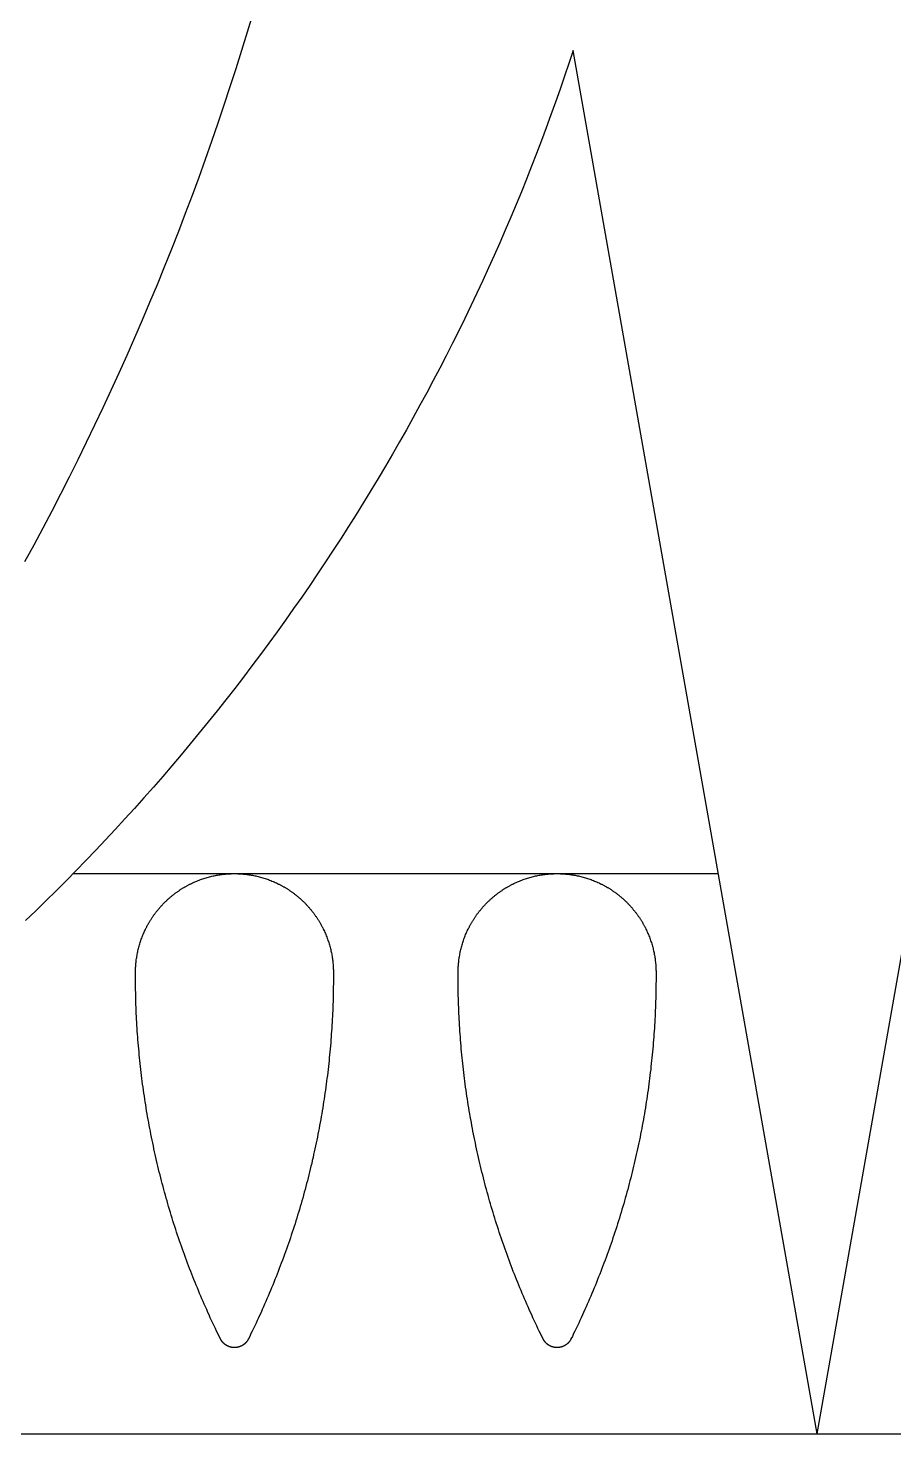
# Model space of a CAD drawing. Extents: x -111 to 2985, y -118 to 122.
# Drawn here: x -62.23 to -50.07, y -73.7 to -53.96 of the extents above; entities that cross this region are included whole.
import ezdxf

# ---------------------------------------------------------------- set-up
doc = ezdxf.new("R2010")
doc.units = 0
doc.layers.add('LAYER_03', color=5, linetype='CONTINUOUS')

msp = doc.modelspace()

# ---------------------------------------------------------------- linework, layer by layer
at = {"layer": 'LAYER_03'}
for points in [[(-110.839, -73.699), (-31.256, -73.699), (-31.256, -42.31)], [(-59.077, -53.761), (-59.154, -54.018), (-59.233, -54.275), (-59.313, -54.532), (-59.396, -54.788), (-59.48, -55.043), (-59.566, -55.298), (-59.654, -55.552), (-59.744, -55.806), (-59.835, -56.06), (-59.928, -56.312), (-60.023, -56.565), (-60.12, -56.816), (-60.218, -57.067), (-60.318, -57.318), (-60.42, -57.567), (-60.524, -57.816), (-60.629, -58.065), (-60.736, -58.312), (-60.845, -58.559), (-60.955, -58.805), (-61.067, -59.05), (-61.181, -59.295), (-61.296, -59.539), (-61.414, -59.782), (-61.532, -60.024), (-61.653, -60.265), (-61.775, -60.506), (-61.899, -60.745), (-62.024, -60.984), (-62.151, -61.221), (-62.279, -61.458)], [(-51.152, -73.699), (-54.577, -54.276), (-54.636, -54.457), (-54.698, -54.639), (-54.76, -54.82), (-54.824, -55), (-54.889, -55.181), (-54.955, -55.361), (-55.023, -55.542), (-55.091, -55.722), (-55.161, -55.902), (-55.232, -56.081), (-55.305, -56.26), (-55.379, -56.439), (-55.454, -56.618), (-55.53, -56.797), (-55.607, -56.975), (-55.686, -57.153), (-55.766, -57.33), (-55.847, -57.507), (-55.93, -57.684), (-56.014, -57.86), (-56.099, -58.037), (-56.185, -58.212), (-56.272, -58.387), (-56.361, -58.562), (-56.451, -58.737), (-56.542, -58.911), (-56.634, -59.084), (-56.728, -59.257), (-56.823, -59.43), (-56.919, -59.602), (-57.016, -59.773), (-57.114, -59.944), (-57.214, -60.114), (-57.315, -60.284), (-57.417, -60.454), (-57.52, -60.622), (-57.625, -60.791), (-57.73, -60.958), (-57.837, -61.125), (-57.945, -61.291), (-58.054, -61.457), (-58.165, -61.622), (-58.276, -61.787), (-58.389, -61.95), (-58.502, -62.113), (-58.617, -62.276), (-58.733, -62.437), (-58.85, -62.598), (-58.969, -62.758), (-59.088, -62.918), (-59.208, -63.077), (-59.33, -63.235), (-59.453, -63.392), (-59.576, -63.548), (-59.701, -63.704), (-59.827, -63.858), (-59.954, -64.012), (-60.082, -64.165), (-60.211, -64.318), (-60.341, -64.469), (-60.472, -64.62), (-60.605, -64.769), (-60.738, -64.918), (-60.872, -65.066), (-61.007, -65.213), (-61.143, -65.359), (-61.28, -65.504), (-61.418, -65.648), (-61.557, -65.791), (-61.697, -65.934), (-61.838, -66.075), (-61.98, -66.215), (-62.123, -66.355), (-62.266, -66.493)], [(-51.152, -73.699), (-47.727, -54.276)], [(-61.598, -65.833), (-52.539, -65.833)]]:
    msp.add_lwpolyline(points, dxfattribs=at)
for points in [[(-60.722, -67.215), (-60.722, -67.2), (-60.722, -67.185), (-60.721, -67.169), (-60.721, -67.153), (-60.72, -67.138), (-60.719, -67.122), (-60.718, -67.107), (-60.716, -67.091), (-60.715, -67.075), (-60.713, -67.059), (-60.711, -67.043), (-60.709, -67.027), (-60.706, -67.011), (-60.704, -66.995), (-60.701, -66.979), (-60.698, -66.963), (-60.695, -66.947), (-60.692, -66.931), (-60.688, -66.915), (-60.684, -66.899), (-60.68, -66.883), (-60.676, -66.867), (-60.672, -66.85), (-60.667, -66.834), (-60.662, -66.818), (-60.657, -66.802), (-60.652, -66.786), (-60.647, -66.77), (-60.641, -66.754), (-60.635, -66.738), (-60.629, -66.722), (-60.623, -66.706), (-60.616, -66.69), (-60.61, -66.674), (-60.603, -66.658), (-60.596, -66.642), (-60.588, -66.627), (-60.581, -66.611), (-60.573, -66.595), (-60.569, -66.588), (-60.565, -66.58), (-60.561, -66.572), (-60.557, -66.564), (-60.553, -66.557), (-60.548, -66.549), (-60.544, -66.541), (-60.54, -66.534), (-60.535, -66.526), (-60.531, -66.518), (-60.526, -66.511), (-60.522, -66.503), (-60.517, -66.496), (-60.513, -66.488), (-60.508, -66.481), (-60.503, -66.473), (-60.498, -66.466), (-60.493, -66.458), (-60.489, -66.451), (-60.484, -66.444), (-60.479, -66.436), (-60.474, -66.429), (-60.468, -66.422), (-60.463, -66.414), (-60.458, -66.407), (-60.453, -66.4), (-60.448, -66.393), (-60.442, -66.386), (-60.437, -66.379), (-60.431, -66.372), (-60.426, -66.364), (-60.42, -66.357), (-60.415, -66.351), (-60.409, -66.344), (-60.404, -66.337), (-60.398, -66.33), (-60.392, -66.323), (-60.386, -66.316), (-60.38, -66.309), (-60.374, -66.303), (-60.369, -66.296), (-60.363, -66.289), (-60.356, -66.283), (-60.35, -66.276), (-60.344, -66.27), (-60.338, -66.263), (-60.332, -66.257), (-60.326, -66.25), (-60.319, -66.244), (-60.313, -66.238), (-60.307, -66.231), (-60.3, -66.225), (-60.294, -66.219), (-60.287, -66.213), (-60.281, -66.206), (-60.274, -66.2), (-60.268, -66.194), (-60.261, -66.188), (-60.254, -66.182), (-60.248, -66.176), (-60.241, -66.171), (-60.234, -66.165), (-60.227, -66.159), (-60.22, -66.153), (-60.213, -66.148), (-60.206, -66.142), (-60.2, -66.136), (-60.193, -66.131), (-60.186, -66.125), (-60.178, -66.12), (-60.171, -66.114), (-60.164, -66.109), (-60.157, -66.104), (-60.15, -66.098), (-60.143, -66.093), (-60.135, -66.088), (-60.128, -66.083), (-60.121, -66.078), (-60.113, -66.073), (-60.106, -66.068), (-60.099, -66.063), (-60.091, -66.058), (-60.084, -66.053), (-60.076, -66.049), (-60.069, -66.044), (-60.061, -66.039), (-60.054, -66.035), (-60.046, -66.03), (-60.039, -66.026), (-60.031, -66.021), (-60.023, -66.017), (-60.016, -66.012), (-60.008, -66.008), (-60, -66.004), (-59.993, -66), (-59.985, -65.996), (-59.977, -65.991), (-59.969, -65.987), (-59.962, -65.983), (-59.954, -65.979), (-59.938, -65.972), (-59.923, -65.964), (-59.907, -65.957), (-59.891, -65.95), (-59.875, -65.943), (-59.859, -65.937), (-59.843, -65.93), (-59.827, -65.924), (-59.811, -65.918), (-59.795, -65.912), (-59.779, -65.907), (-59.763, -65.901), (-59.747, -65.896), (-59.731, -65.891), (-59.714, -65.886), (-59.698, -65.882), (-59.682, -65.878), (-59.666, -65.874), (-59.65, -65.87), (-59.634, -65.866), (-59.618, -65.863), (-59.601, -65.859), (-59.585, -65.856), (-59.569, -65.853), (-59.553, -65.851), (-59.537, -65.848), (-59.521, -65.846), (-59.505, -65.844), (-59.489, -65.842), (-59.474, -65.84), (-59.458, -65.839), (-59.442, -65.837), (-59.426, -65.836), (-59.411, -65.835), (-59.395, -65.834), (-59.379, -65.834), (-59.364, -65.833), (-59.349, -65.833), (-59.333, -65.833), (-59.318, -65.833), (-59.302, -65.833), (-59.287, -65.834), (-59.271, -65.834), (-59.256, -65.835), (-59.24, -65.836), (-59.224, -65.837), (-59.209, -65.839), (-59.193, -65.84), (-59.177, -65.842), (-59.161, -65.844), (-59.145, -65.846), (-59.129, -65.848), (-59.113, -65.851), (-59.097, -65.853), (-59.081, -65.856), (-59.065, -65.859), (-59.049, -65.863), (-59.033, -65.866), (-59.017, -65.87), (-59, -65.874), (-58.984, -65.878), (-58.968, -65.882), (-58.952, -65.886), (-58.936, -65.891), (-58.92, -65.896), (-58.904, -65.901), (-58.887, -65.907), (-58.871, -65.912), (-58.855, -65.918), (-58.839, -65.924), (-58.823, -65.93), (-58.807, -65.937), (-58.791, -65.943), (-58.776, -65.95), (-58.76, -65.957), (-58.744, -65.964), (-58.728, -65.972), (-58.713, -65.979), (-58.705, -65.983), (-58.697, -65.987), (-58.689, -65.991), (-58.681, -65.996), (-58.674, -66), (-58.666, -66.004), (-58.658, -66.008), (-58.651, -66.012), (-58.643, -66.017), (-58.635, -66.021), (-58.628, -66.026), (-58.62, -66.03), (-58.613, -66.035), (-58.605, -66.039), (-58.598, -66.044), (-58.59, -66.049), (-58.583, -66.053), (-58.575, -66.058), (-58.568, -66.063), (-58.56, -66.068), (-58.553, -66.073), (-58.546, -66.078), (-58.538, -66.083), (-58.531, -66.088), (-58.524, -66.093), (-58.517, -66.098), (-58.509, -66.104), (-58.502, -66.109), (-58.495, -66.114), (-58.488, -66.12), (-58.481, -66.125), (-58.474, -66.131), (-58.467, -66.136), (-58.46, -66.142), (-58.453, -66.148), (-58.446, -66.153), (-58.439, -66.159), (-58.432, -66.165), (-58.426, -66.171), (-58.419, -66.176), (-58.412, -66.182), (-58.405, -66.188), (-58.399, -66.194), (-58.392, -66.2), (-58.386, -66.206), (-58.379, -66.213), (-58.373, -66.219), (-58.366, -66.225), (-58.36, -66.231), (-58.353, -66.238), (-58.347, -66.244), (-58.341, -66.25), (-58.334, -66.257), (-58.328, -66.263), (-58.322, -66.27), (-58.316, -66.276), (-58.31, -66.283), (-58.304, -66.289), (-58.298, -66.296), (-58.292, -66.303), (-58.286, -66.309), (-58.28, -66.316), (-58.274, -66.323), (-58.269, -66.33), (-58.263, -66.337), (-58.257, -66.344), (-58.252, -66.351), (-58.246, -66.357), (-58.24, -66.364), (-58.235, -66.372), (-58.23, -66.379), (-58.224, -66.386), (-58.219, -66.393), (-58.214, -66.4), (-58.208, -66.407), (-58.203, -66.414), (-58.198, -66.422), (-58.193, -66.429), (-58.188, -66.436), (-58.183, -66.444), (-58.178, -66.451), (-58.173, -66.458), (-58.168, -66.466), (-58.163, -66.473), (-58.159, -66.481), (-58.154, -66.488), (-58.149, -66.496), (-58.145, -66.503), (-58.14, -66.511), (-58.136, -66.518), (-58.131, -66.526), (-58.127, -66.534), (-58.122, -66.541), (-58.118, -66.549), (-58.114, -66.557), (-58.11, -66.564), (-58.106, -66.572), (-58.101, -66.58), (-58.097, -66.588), (-58.093, -66.595), (-58.086, -66.611), (-58.078, -66.627), (-58.071, -66.642), (-58.064, -66.658), (-58.057, -66.674), (-58.05, -66.69), (-58.044, -66.706), (-58.037, -66.722), (-58.031, -66.738), (-58.025, -66.754), (-58.02, -66.77), (-58.014, -66.786), (-58.009, -66.802), (-58.004, -66.818), (-57.999, -66.834), (-57.995, -66.85), (-57.99, -66.867), (-57.986, -66.883), (-57.982, -66.899), (-57.978, -66.915), (-57.975, -66.931), (-57.971, -66.947), (-57.968, -66.963), (-57.965, -66.979), (-57.963, -66.995), (-57.96, -67.011), (-57.958, -67.027), (-57.956, -67.043), (-57.954, -67.059), (-57.952, -67.075), (-57.95, -67.091), (-57.949, -67.107), (-57.948, -67.122), (-57.947, -67.138), (-57.946, -67.153), (-57.945, -67.169), (-57.944, -67.185), (-57.944, -67.2), (-57.944, -67.215), (-57.944, -67.257), (-57.944, -67.298), (-57.944, -67.339), (-57.944, -67.381), (-57.945, -67.422), (-57.945, -67.463), (-57.946, -67.505), (-57.947, -67.546), (-57.948, -67.588), (-57.949, -67.629), (-57.951, -67.671), (-57.952, -67.712), (-57.954, -67.754), (-57.956, -67.795), (-57.958, -67.837), (-57.96, -67.878), (-57.962, -67.92), (-57.964, -67.961), (-57.967, -68.003), (-57.97, -68.044), (-57.973, -68.086), (-57.976, -68.127), (-57.979, -68.169), (-57.982, -68.21), (-57.986, -68.252), (-57.989, -68.293), (-57.993, -68.335), (-57.997, -68.376), (-58.001, -68.418), (-58.005, -68.459), (-58.01, -68.501), (-58.014, -68.542), (-58.019, -68.584), (-58.024, -68.625), (-58.029, -68.666), (-58.034, -68.708), (-58.039, -68.749), (-58.045, -68.791), (-58.05, -68.832), (-58.056, -68.874), (-58.062, -68.915), (-58.068, -68.956), (-58.074, -68.998), (-58.081, -69.039), (-58.087, -69.08), (-58.094, -69.122), (-58.101, -69.163), (-58.108, -69.204), (-58.115, -69.245), (-58.122, -69.287), (-58.129, -69.328), (-58.137, -69.369), (-58.145, -69.41), (-58.153, -69.451), (-58.161, -69.492), (-58.169, -69.533), (-58.177, -69.574), (-58.186, -69.615), (-58.194, -69.656), (-58.203, -69.697), (-58.212, -69.738), (-58.221, -69.779), (-58.23, -69.82), (-58.24, -69.861), (-58.249, -69.901), (-58.259, -69.942), (-58.269, -69.983), (-58.279, -70.024), (-58.289, -70.064), (-58.299, -70.105), (-58.309, -70.145), (-58.32, -70.186), (-58.331, -70.226), (-58.341, -70.267), (-58.352, -70.307), (-58.364, -70.348), (-58.375, -70.388), (-58.386, -70.428), (-58.398, -70.468), (-58.41, -70.508), (-58.422, -70.549), (-58.434, -70.589), (-58.446, -70.629), (-58.458, -70.669), (-58.471, -70.709), (-58.483, -70.748), (-58.496, -70.788), (-58.509, -70.828), (-58.522, -70.868), (-58.535, -70.907), (-58.548, -70.947), (-58.562, -70.987), (-58.575, -71.026), (-58.589, -71.065), (-58.603, -71.105), (-58.617, -71.144), (-58.631, -71.183), (-58.645, -71.223), (-58.66, -71.262), (-58.675, -71.301), (-58.689, -71.34), (-58.704, -71.379), (-58.719, -71.418), (-58.734, -71.456), (-58.749, -71.495), (-58.765, -71.534), (-58.78, -71.572), (-58.796, -71.611), (-58.812, -71.649), (-58.828, -71.688), (-58.844, -71.726), (-58.86, -71.764), (-58.877, -71.803), (-58.893, -71.841), (-58.91, -71.879), (-58.926, -71.917), (-58.943, -71.955), (-58.96, -71.993), (-58.977, -72.03), (-58.995, -72.068), (-59.012, -72.106), (-59.03, -72.143), (-59.047, -72.181), (-59.065, -72.218), (-59.083, -72.255), (-59.101, -72.292), (-59.119, -72.33), (-59.137, -72.367), (-59.138, -72.368), (-59.139, -72.37), (-59.14, -72.371), (-59.141, -72.373), (-59.142, -72.375), (-59.143, -72.376), (-59.143, -72.378), (-59.144, -72.379), (-59.145, -72.381), (-59.146, -72.383), (-59.147, -72.384), (-59.148, -72.386), (-59.149, -72.387), (-59.15, -72.389), (-59.151, -72.39), (-59.152, -72.392), (-59.153, -72.393), (-59.154, -72.395), (-59.155, -72.397), (-59.156, -72.398), (-59.158, -72.4), (-59.159, -72.401), (-59.16, -72.403), (-59.161, -72.404), (-59.162, -72.406), (-59.163, -72.407), (-59.165, -72.408), (-59.166, -72.41), (-59.167, -72.411), (-59.168, -72.413), (-59.169, -72.414), (-59.171, -72.416), (-59.172, -72.417), (-59.173, -72.418), (-59.175, -72.42), (-59.176, -72.421), (-59.177, -72.423), (-59.179, -72.424), (-59.18, -72.425), (-59.181, -72.427), (-59.183, -72.428), (-59.184, -72.429), (-59.186, -72.431), (-59.187, -72.432), (-59.188, -72.433), (-59.19, -72.435), (-59.191, -72.436), (-59.193, -72.437), (-59.194, -72.438), (-59.196, -72.439), (-59.197, -72.441), (-59.199, -72.442), (-59.2, -72.443), (-59.202, -72.444), (-59.204, -72.445), (-59.205, -72.447), (-59.207, -72.448), (-59.208, -72.449), (-59.21, -72.45), (-59.211, -72.451), (-59.213, -72.452), (-59.215, -72.453), (-59.216, -72.454), (-59.218, -72.455), (-59.22, -72.456), (-59.221, -72.457), (-59.223, -72.458), (-59.225, -72.459), (-59.226, -72.46), (-59.228, -72.461), (-59.23, -72.462), (-59.232, -72.463), (-59.233, -72.464), (-59.235, -72.465), (-59.237, -72.466), (-59.238, -72.466), (-59.24, -72.467), (-59.242, -72.468), (-59.244, -72.469), (-59.246, -72.47), (-59.247, -72.47), (-59.249, -72.471), (-59.251, -72.472), (-59.253, -72.473), (-59.254, -72.473), (-59.256, -72.474), (-59.258, -72.475), (-59.26, -72.475), (-59.262, -72.476), (-59.264, -72.477), (-59.265, -72.477), (-59.267, -72.478), (-59.269, -72.478), (-59.271, -72.479), (-59.273, -72.479), (-59.274, -72.48), (-59.276, -72.48), (-59.278, -72.481), (-59.28, -72.481), (-59.282, -72.482), (-59.284, -72.482), (-59.286, -72.483), (-59.287, -72.483), (-59.289, -72.484), (-59.291, -72.484), (-59.293, -72.484), (-59.295, -72.485), (-59.297, -72.485), (-59.298, -72.485), (-59.3, -72.486), (-59.302, -72.486), (-59.304, -72.486), (-59.306, -72.486), (-59.308, -72.487), (-59.31, -72.487), (-59.311, -72.487), (-59.313, -72.487), (-59.315, -72.487), (-59.317, -72.487), (-59.319, -72.488), (-59.321, -72.488), (-59.322, -72.488), (-59.324, -72.488), (-59.326, -72.488), (-59.328, -72.488), (-59.33, -72.488), (-59.331, -72.488), (-59.333, -72.488), (-59.335, -72.488), (-59.337, -72.488), (-59.339, -72.488), (-59.34, -72.488), (-59.342, -72.488), (-59.344, -72.488), (-59.346, -72.488), (-59.348, -72.488), (-59.35, -72.487), (-59.351, -72.487), (-59.353, -72.487), (-59.355, -72.487), (-59.357, -72.487), (-59.359, -72.487), (-59.361, -72.486), (-59.362, -72.486), (-59.364, -72.486), (-59.366, -72.486), (-59.368, -72.485), (-59.37, -72.485), (-59.372, -72.485), (-59.373, -72.484), (-59.375, -72.484), (-59.377, -72.484), (-59.379, -72.483), (-59.381, -72.483), (-59.383, -72.482), (-59.385, -72.482), (-59.386, -72.481), (-59.388, -72.481), (-59.39, -72.48), (-59.392, -72.48), (-59.394, -72.479), (-59.396, -72.479), (-59.397, -72.478), (-59.399, -72.478), (-59.401, -72.477), (-59.403, -72.477), (-59.405, -72.476), (-59.407, -72.475), (-59.408, -72.475), (-59.41, -72.474), (-59.412, -72.473), (-59.414, -72.473), (-59.416, -72.472), (-59.417, -72.471), (-59.419, -72.47), (-59.421, -72.47), (-59.423, -72.469), (-59.424, -72.468), (-59.426, -72.467), (-59.428, -72.466), (-59.43, -72.466), (-59.431, -72.465), (-59.433, -72.464), (-59.435, -72.463), (-59.437, -72.462), (-59.438, -72.461), (-59.44, -72.46), (-59.442, -72.459), (-59.443, -72.458), (-59.445, -72.457), (-59.447, -72.456), (-59.448, -72.455), (-59.45, -72.454), (-59.452, -72.453), (-59.453, -72.452), (-59.455, -72.451), (-59.457, -72.45), (-59.458, -72.449), (-59.46, -72.448), (-59.461, -72.447), (-59.463, -72.445), (-59.464, -72.444), (-59.466, -72.443), (-59.468, -72.442), (-59.469, -72.441), (-59.471, -72.439), (-59.472, -72.438), (-59.474, -72.437), (-59.475, -72.436), (-59.476, -72.435), (-59.478, -72.433), (-59.479, -72.432), (-59.481, -72.431), (-59.482, -72.429), (-59.484, -72.428), (-59.485, -72.427), (-59.486, -72.425), (-59.488, -72.424), (-59.489, -72.423), (-59.49, -72.421), (-59.492, -72.42), (-59.493, -72.418), (-59.494, -72.417), (-59.496, -72.416), (-59.497, -72.414), (-59.498, -72.413), (-59.499, -72.411), (-59.501, -72.41), (-59.502, -72.408), (-59.503, -72.407), (-59.504, -72.406), (-59.505, -72.404), (-59.507, -72.403), (-59.508, -72.401), (-59.509, -72.4), (-59.51, -72.398), (-59.511, -72.397), (-59.512, -72.395), (-59.513, -72.393), (-59.514, -72.392), (-59.515, -72.39), (-59.516, -72.389), (-59.517, -72.387), (-59.518, -72.386), (-59.519, -72.384), (-59.52, -72.383), (-59.521, -72.381), (-59.522, -72.379), (-59.523, -72.378), (-59.524, -72.376), (-59.525, -72.375), (-59.526, -72.373), (-59.526, -72.371), (-59.527, -72.37), (-59.528, -72.368), (-59.529, -72.367), (-59.547, -72.33), (-59.565, -72.292), (-59.583, -72.255), (-59.601, -72.218), (-59.619, -72.181), (-59.637, -72.143), (-59.654, -72.106), (-59.672, -72.068), (-59.689, -72.03), (-59.706, -71.993), (-59.723, -71.955), (-59.74, -71.917), (-59.757, -71.879), (-59.773, -71.841), (-59.79, -71.803), (-59.806, -71.764), (-59.822, -71.726), (-59.839, -71.688), (-59.854, -71.649), (-59.87, -71.611), (-59.886, -71.572), (-59.902, -71.534), (-59.917, -71.495), (-59.932, -71.456), (-59.947, -71.418), (-59.962, -71.379), (-59.977, -71.34), (-59.992, -71.301), (-60.006, -71.262), (-60.021, -71.223), (-60.035, -71.183), (-60.049, -71.144), (-60.063, -71.105), (-60.077, -71.065), (-60.091, -71.026), (-60.105, -70.987), (-60.118, -70.947), (-60.131, -70.907), (-60.145, -70.868), (-60.158, -70.828), (-60.171, -70.788), (-60.183, -70.748), (-60.196, -70.709), (-60.208, -70.669), (-60.221, -70.629), (-60.233, -70.589), (-60.245, -70.549), (-60.257, -70.508), (-60.268, -70.468), (-60.28, -70.428), (-60.291, -70.388), (-60.303, -70.348), (-60.314, -70.307), (-60.325, -70.267), (-60.336, -70.226), (-60.347, -70.186), (-60.357, -70.145), (-60.367, -70.105), (-60.378, -70.064), (-60.388, -70.024), (-60.398, -69.983), (-60.408, -69.942), (-60.417, -69.901), (-60.427, -69.861), (-60.436, -69.82), (-60.445, -69.779), (-60.455, -69.738), (-60.463, -69.697), (-60.472, -69.656), (-60.481, -69.615), (-60.489, -69.574), (-60.498, -69.533), (-60.506, -69.492), (-60.514, -69.451), (-60.522, -69.41), (-60.53, -69.369), (-60.537, -69.328), (-60.545, -69.287), (-60.552, -69.245), (-60.559, -69.204), (-60.566, -69.163), (-60.573, -69.122), (-60.579, -69.08), (-60.586, -69.039), (-60.592, -68.998), (-60.598, -68.956), (-60.605, -68.915), (-60.61, -68.874), (-60.616, -68.832), (-60.622, -68.791), (-60.627, -68.749), (-60.633, -68.708), (-60.638, -68.666), (-60.643, -68.625), (-60.648, -68.584), (-60.652, -68.542), (-60.657, -68.501), (-60.661, -68.459), (-60.665, -68.418), (-60.669, -68.376), (-60.673, -68.335), (-60.677, -68.293), (-60.681, -68.252), (-60.684, -68.21), (-60.688, -68.169), (-60.691, -68.127), (-60.694, -68.086), (-60.697, -68.044), (-60.699, -68.003), (-60.702, -67.961), (-60.704, -67.92), (-60.707, -67.878), (-60.709, -67.837), (-60.711, -67.795), (-60.713, -67.754), (-60.714, -67.712), (-60.716, -67.671), (-60.717, -67.629), (-60.718, -67.588), (-60.719, -67.546), (-60.72, -67.505), (-60.721, -67.463), (-60.722, -67.422), (-60.722, -67.381), (-60.722, -67.339), (-60.723, -67.298), (-60.723, -67.257)], [(-53.414, -67.215), (-53.414, -67.257), (-53.414, -67.298), (-53.414, -67.339), (-53.415, -67.381), (-53.415, -67.422), (-53.416, -67.463), (-53.416, -67.505), (-53.417, -67.546), (-53.418, -67.588), (-53.42, -67.629), (-53.421, -67.671), (-53.423, -67.712), (-53.424, -67.754), (-53.426, -67.795), (-53.428, -67.837), (-53.43, -67.878), (-53.432, -67.92), (-53.435, -67.961), (-53.437, -68.003), (-53.44, -68.044), (-53.443, -68.086), (-53.446, -68.127), (-53.449, -68.169), (-53.452, -68.21), (-53.456, -68.252), (-53.46, -68.293), (-53.463, -68.335), (-53.467, -68.376), (-53.471, -68.418), (-53.476, -68.459), (-53.48, -68.501), (-53.485, -68.542), (-53.489, -68.584), (-53.494, -68.625), (-53.499, -68.666), (-53.504, -68.708), (-53.509, -68.749), (-53.515, -68.791), (-53.521, -68.832), (-53.526, -68.874), (-53.532, -68.915), (-53.538, -68.956), (-53.544, -68.998), (-53.551, -69.039), (-53.557, -69.08), (-53.564, -69.122), (-53.571, -69.163), (-53.578, -69.204), (-53.585, -69.245), (-53.592, -69.287), (-53.6, -69.328), (-53.607, -69.369), (-53.615, -69.41), (-53.623, -69.451), (-53.631, -69.492), (-53.639, -69.533), (-53.647, -69.574), (-53.656, -69.615), (-53.664, -69.656), (-53.673, -69.697), (-53.682, -69.738), (-53.691, -69.779), (-53.7, -69.82), (-53.71, -69.861), (-53.719, -69.901), (-53.729, -69.942), (-53.739, -69.983), (-53.749, -70.024), (-53.759, -70.064), (-53.769, -70.105), (-53.78, -70.145), (-53.79, -70.186), (-53.801, -70.226), (-53.812, -70.267), (-53.823, -70.307), (-53.834, -70.348), (-53.845, -70.388), (-53.857, -70.428), (-53.868, -70.468), (-53.88, -70.508), (-53.892, -70.549), (-53.904, -70.589), (-53.916, -70.629), (-53.928, -70.669), (-53.941, -70.709), (-53.953, -70.748), (-53.966, -70.788), (-53.979, -70.828), (-53.992, -70.868), (-54.005, -70.907), (-54.019, -70.947), (-54.032, -70.987), (-54.046, -71.026), (-54.059, -71.065), (-54.073, -71.105), (-54.087, -71.144), (-54.102, -71.183), (-54.116, -71.223), (-54.13, -71.262), (-54.145, -71.301), (-54.16, -71.34), (-54.174, -71.379), (-54.189, -71.418), (-54.205, -71.456), (-54.22, -71.495), (-54.235, -71.534), (-54.251, -71.572), (-54.266, -71.611), (-54.282, -71.649), (-54.298, -71.688), (-54.314, -71.726), (-54.331, -71.764), (-54.347, -71.803), (-54.363, -71.841), (-54.38, -71.879), (-54.397, -71.917), (-54.414, -71.955), (-54.431, -71.993), (-54.448, -72.03), (-54.465, -72.068), (-54.482, -72.106), (-54.5, -72.143), (-54.518, -72.181), (-54.535, -72.218), (-54.553, -72.255), (-54.571, -72.292), (-54.589, -72.33), (-54.608, -72.367), (-54.609, -72.368), (-54.609, -72.37), (-54.61, -72.371), (-54.611, -72.373), (-54.612, -72.375), (-54.613, -72.376), (-54.614, -72.378), (-54.615, -72.379), (-54.616, -72.381), (-54.617, -72.383), (-54.618, -72.384), (-54.618, -72.386), (-54.619, -72.387), (-54.62, -72.389), (-54.621, -72.39), (-54.623, -72.392), (-54.624, -72.393), (-54.625, -72.395), (-54.626, -72.397), (-54.627, -72.398), (-54.628, -72.4), (-54.629, -72.401), (-54.63, -72.403), (-54.631, -72.404), (-54.633, -72.406), (-54.634, -72.407), (-54.635, -72.408), (-54.636, -72.41), (-54.637, -72.411), (-54.639, -72.413), (-54.64, -72.414), (-54.641, -72.416), (-54.642, -72.417), (-54.644, -72.418), (-54.645, -72.42), (-54.646, -72.421), (-54.648, -72.423), (-54.649, -72.424), (-54.65, -72.425), (-54.652, -72.427), (-54.653, -72.428), (-54.655, -72.429), (-54.656, -72.431), (-54.657, -72.432), (-54.659, -72.433), (-54.66, -72.435), (-54.662, -72.436), (-54.663, -72.437), (-54.665, -72.438), (-54.666, -72.439), (-54.668, -72.441), (-54.669, -72.442), (-54.671, -72.443), (-54.672, -72.444), (-54.674, -72.445), (-54.675, -72.447), (-54.677, -72.448), (-54.679, -72.449), (-54.68, -72.45), (-54.682, -72.451), (-54.683, -72.452), (-54.685, -72.453), (-54.687, -72.454), (-54.688, -72.455), (-54.69, -72.456), (-54.692, -72.457), (-54.693, -72.458), (-54.695, -72.459), (-54.697, -72.46), (-54.698, -72.461), (-54.7, -72.462), (-54.702, -72.463), (-54.704, -72.464), (-54.705, -72.465), (-54.707, -72.466), (-54.709, -72.466), (-54.711, -72.467), (-54.712, -72.468), (-54.714, -72.469), (-54.716, -72.47), (-54.718, -72.47), (-54.719, -72.471), (-54.721, -72.472), (-54.723, -72.473), (-54.725, -72.473), (-54.727, -72.474), (-54.728, -72.475), (-54.73, -72.475), (-54.732, -72.476), (-54.734, -72.477), (-54.736, -72.477), (-54.737, -72.478), (-54.739, -72.478), (-54.741, -72.479), (-54.743, -72.479), (-54.745, -72.48), (-54.747, -72.48), (-54.748, -72.481), (-54.75, -72.481), (-54.752, -72.482), (-54.754, -72.482), (-54.756, -72.483), (-54.758, -72.483), (-54.76, -72.484), (-54.761, -72.484), (-54.763, -72.484), (-54.765, -72.485), (-54.767, -72.485), (-54.769, -72.485), (-54.771, -72.486), (-54.772, -72.486), (-54.774, -72.486), (-54.776, -72.486), (-54.778, -72.487), (-54.78, -72.487), (-54.782, -72.487), (-54.784, -72.487), (-54.785, -72.487), (-54.787, -72.487), (-54.789, -72.488), (-54.791, -72.488), (-54.793, -72.488), (-54.794, -72.488), (-54.796, -72.488), (-54.798, -72.488), (-54.8, -72.488), (-54.802, -72.488), (-54.804, -72.488), (-54.805, -72.488), (-54.807, -72.488), (-54.809, -72.488), (-54.811, -72.488), (-54.813, -72.488), (-54.814, -72.488), (-54.816, -72.488), (-54.818, -72.488), (-54.82, -72.487), (-54.822, -72.487), (-54.824, -72.487), (-54.825, -72.487), (-54.827, -72.487), (-54.829, -72.487), (-54.831, -72.486), (-54.833, -72.486), (-54.835, -72.486), (-54.836, -72.486), (-54.838, -72.485), (-54.84, -72.485), (-54.842, -72.485), (-54.844, -72.484), (-54.846, -72.484), (-54.848, -72.484), (-54.849, -72.483), (-54.851, -72.483), (-54.853, -72.482), (-54.855, -72.482), (-54.857, -72.481), (-54.859, -72.481), (-54.86, -72.48), (-54.862, -72.48), (-54.864, -72.479), (-54.866, -72.479), (-54.868, -72.478), (-54.87, -72.478), (-54.871, -72.477), (-54.873, -72.477), (-54.875, -72.476), (-54.877, -72.475), (-54.879, -72.475), (-54.88, -72.474), (-54.882, -72.473), (-54.884, -72.473), (-54.886, -72.472), (-54.888, -72.471), (-54.889, -72.47), (-54.891, -72.47), (-54.893, -72.469), (-54.895, -72.468), (-54.897, -72.467), (-54.898, -72.466), (-54.9, -72.466), (-54.902, -72.465), (-54.903, -72.464), (-54.905, -72.463), (-54.907, -72.462), (-54.909, -72.461), (-54.91, -72.46), (-54.912, -72.459), (-54.914, -72.458), (-54.915, -72.457), (-54.917, -72.456), (-54.919, -72.455), (-54.92, -72.454), (-54.922, -72.453), (-54.924, -72.452), (-54.925, -72.451), (-54.927, -72.45), (-54.928, -72.449), (-54.93, -72.448), (-54.932, -72.447), (-54.933, -72.445), (-54.935, -72.444), (-54.936, -72.443), (-54.938, -72.442), (-54.939, -72.441), (-54.941, -72.439), (-54.942, -72.438), (-54.944, -72.437), (-54.945, -72.436), (-54.947, -72.435), (-54.948, -72.433), (-54.95, -72.432), (-54.951, -72.431), (-54.953, -72.429), (-54.954, -72.428), (-54.955, -72.427), (-54.957, -72.425), (-54.958, -72.424), (-54.959, -72.423), (-54.961, -72.421), (-54.962, -72.42), (-54.963, -72.418), (-54.965, -72.417), (-54.966, -72.416), (-54.967, -72.414), (-54.969, -72.413), (-54.97, -72.411), (-54.971, -72.41), (-54.972, -72.408), (-54.973, -72.407), (-54.975, -72.406), (-54.976, -72.404), (-54.977, -72.403), (-54.978, -72.401), (-54.979, -72.4), (-54.98, -72.398), (-54.981, -72.397), (-54.982, -72.395), (-54.983, -72.393), (-54.985, -72.392), (-54.986, -72.39), (-54.987, -72.389), (-54.988, -72.387), (-54.989, -72.386), (-54.99, -72.384), (-54.991, -72.383), (-54.991, -72.381), (-54.992, -72.379), (-54.993, -72.378), (-54.994, -72.376), (-54.995, -72.375), (-54.996, -72.373), (-54.997, -72.371), (-54.998, -72.37), (-54.998, -72.368), (-54.999, -72.367), (-55.018, -72.33), (-55.036, -72.292), (-55.054, -72.255), (-55.072, -72.218), (-55.089, -72.181), (-55.107, -72.143), (-55.125, -72.106), (-55.142, -72.068), (-55.159, -72.03), (-55.176, -71.993), (-55.193, -71.955), (-55.21, -71.917), (-55.227, -71.879), (-55.244, -71.841), (-55.26, -71.803), (-55.277, -71.764), (-55.293, -71.726), (-55.309, -71.688), (-55.325, -71.649), (-55.341, -71.611), (-55.356, -71.572), (-55.372, -71.534), (-55.387, -71.495), (-55.403, -71.456), (-55.418, -71.418), (-55.433, -71.379), (-55.448, -71.34), (-55.462, -71.301), (-55.477, -71.262), (-55.491, -71.223), (-55.506, -71.183), (-55.52, -71.144), (-55.534, -71.105), (-55.548, -71.065), (-55.561, -71.026), (-55.575, -70.987), (-55.588, -70.947), (-55.602, -70.907), (-55.615, -70.868), (-55.628, -70.828), (-55.641, -70.788), (-55.654, -70.748), (-55.666, -70.709), (-55.679, -70.669), (-55.691, -70.629), (-55.703, -70.589), (-55.715, -70.549), (-55.727, -70.508), (-55.739, -70.468), (-55.75, -70.428), (-55.762, -70.388), (-55.773, -70.348), (-55.784, -70.307), (-55.795, -70.267), (-55.806, -70.226), (-55.817, -70.186), (-55.827, -70.145), (-55.838, -70.105), (-55.848, -70.064), (-55.858, -70.024), (-55.868, -69.983), (-55.878, -69.942), (-55.888, -69.901), (-55.897, -69.861), (-55.907, -69.82), (-55.916, -69.779), (-55.925, -69.738), (-55.934, -69.697), (-55.943, -69.656), (-55.951, -69.615), (-55.96, -69.574), (-55.968, -69.533), (-55.976, -69.492), (-55.984, -69.451), (-55.992, -69.41), (-56, -69.369), (-56.007, -69.328), (-56.015, -69.287), (-56.022, -69.245), (-56.029, -69.204), (-56.036, -69.163), (-56.043, -69.122), (-56.05, -69.08), (-56.056, -69.039), (-56.063, -68.998), (-56.069, -68.956), (-56.075, -68.915), (-56.081, -68.874), (-56.087, -68.832), (-56.092, -68.791), (-56.098, -68.749), (-56.103, -68.708), (-56.108, -68.666), (-56.113, -68.625), (-56.118, -68.584), (-56.123, -68.542), (-56.127, -68.501), (-56.132, -68.459), (-56.136, -68.418), (-56.14, -68.376), (-56.144, -68.335), (-56.148, -68.293), (-56.151, -68.252), (-56.155, -68.21), (-56.158, -68.169), (-56.161, -68.127), (-56.164, -68.086), (-56.167, -68.044), (-56.17, -68.003), (-56.172, -67.961), (-56.175, -67.92), (-56.177, -67.878), (-56.179, -67.837), (-56.181, -67.795), (-56.183, -67.754), (-56.185, -67.712), (-56.186, -67.671), (-56.187, -67.629), (-56.189, -67.588), (-56.19, -67.546), (-56.191, -67.505), (-56.191, -67.463), (-56.192, -67.422), (-56.192, -67.381), (-56.193, -67.339), (-56.193, -67.298), (-56.193, -67.257), (-56.193, -67.215), (-56.193, -67.2), (-56.192, -67.185), (-56.192, -67.169), (-56.191, -67.153), (-56.19, -67.138), (-56.189, -67.122), (-56.188, -67.107), (-56.187, -67.091), (-56.185, -67.075), (-56.183, -67.059), (-56.181, -67.043), (-56.179, -67.027), (-56.177, -67.011), (-56.174, -66.995), (-56.171, -66.979), (-56.168, -66.963), (-56.165, -66.947), (-56.162, -66.931), (-56.158, -66.915), (-56.155, -66.899), (-56.151, -66.883), (-56.146, -66.867), (-56.142, -66.85), (-56.138, -66.834), (-56.133, -66.818), (-56.128, -66.802), (-56.122, -66.786), (-56.117, -66.77), (-56.111, -66.754), (-56.106, -66.738), (-56.099, -66.722), (-56.093, -66.706), (-56.087, -66.69), (-56.08, -66.674), (-56.073, -66.658), (-56.066, -66.642), (-56.059, -66.627), (-56.051, -66.611), (-56.043, -66.595), (-56.039, -66.588), (-56.035, -66.58), (-56.031, -66.572), (-56.027, -66.564), (-56.023, -66.557), (-56.019, -66.549), (-56.014, -66.541), (-56.01, -66.534), (-56.006, -66.526), (-56.001, -66.518), (-55.997, -66.511), (-55.992, -66.503), (-55.988, -66.496), (-55.983, -66.488), (-55.978, -66.481), (-55.973, -66.473), (-55.969, -66.466), (-55.964, -66.458), (-55.959, -66.451), (-55.954, -66.444), (-55.949, -66.436), (-55.944, -66.429), (-55.939, -66.422), (-55.934, -66.414), (-55.928, -66.407), (-55.923, -66.4), (-55.918, -66.393), (-55.913, -66.386), (-55.907, -66.379), (-55.902, -66.372), (-55.896, -66.364), (-55.891, -66.357), (-55.885, -66.351), (-55.88, -66.344), (-55.874, -66.337), (-55.868, -66.33), (-55.862, -66.323), (-55.857, -66.316), (-55.851, -66.309), (-55.845, -66.303), (-55.839, -66.296), (-55.833, -66.289), (-55.827, -66.283), (-55.821, -66.276), (-55.815, -66.27), (-55.808, -66.263), (-55.802, -66.257), (-55.796, -66.25), (-55.79, -66.244), (-55.783, -66.238), (-55.777, -66.231), (-55.771, -66.225), (-55.764, -66.219), (-55.758, -66.213), (-55.751, -66.206), (-55.745, -66.2), (-55.738, -66.194), (-55.731, -66.188), (-55.725, -66.182), (-55.718, -66.176), (-55.711, -66.171), (-55.704, -66.165), (-55.698, -66.159), (-55.691, -66.153), (-55.684, -66.148), (-55.677, -66.142), (-55.67, -66.136), (-55.663, -66.131), (-55.656, -66.125), (-55.649, -66.12), (-55.642, -66.114), (-55.635, -66.109), (-55.627, -66.104), (-55.62, -66.098), (-55.613, -66.093), (-55.606, -66.088), (-55.598, -66.083), (-55.591, -66.078), (-55.584, -66.073), (-55.576, -66.068), (-55.569, -66.063), (-55.562, -66.058), (-55.554, -66.053), (-55.547, -66.049), (-55.539, -66.044), (-55.532, -66.039), (-55.524, -66.035), (-55.517, -66.03), (-55.509, -66.026), (-55.501, -66.021), (-55.494, -66.017), (-55.486, -66.012), (-55.478, -66.008), (-55.471, -66.004), (-55.463, -66), (-55.455, -65.996), (-55.448, -65.991), (-55.44, -65.987), (-55.432, -65.983), (-55.424, -65.979), (-55.409, -65.972), (-55.393, -65.964), (-55.377, -65.957), (-55.361, -65.95), (-55.345, -65.943), (-55.329, -65.937), (-55.313, -65.93), (-55.297, -65.924), (-55.281, -65.918), (-55.265, -65.912), (-55.249, -65.907), (-55.233, -65.901), (-55.217, -65.896), (-55.201, -65.891), (-55.185, -65.886), (-55.169, -65.882), (-55.152, -65.878), (-55.136, -65.874), (-55.12, -65.87), (-55.104, -65.866), (-55.088, -65.863), (-55.072, -65.859), (-55.056, -65.856), (-55.04, -65.853), (-55.024, -65.851), (-55.008, -65.848), (-54.992, -65.846), (-54.976, -65.844), (-54.96, -65.842), (-54.944, -65.84), (-54.928, -65.839), (-54.912, -65.837), (-54.897, -65.836), (-54.881, -65.835), (-54.865, -65.834), (-54.85, -65.834), (-54.834, -65.833), (-54.819, -65.833), (-54.804, -65.833), (-54.788, -65.833), (-54.773, -65.833), (-54.757, -65.834), (-54.742, -65.834), (-54.726, -65.835), (-54.711, -65.836), (-54.695, -65.837), (-54.679, -65.839), (-54.663, -65.84), (-54.647, -65.842), (-54.631, -65.844), (-54.616, -65.846), (-54.6, -65.848), (-54.584, -65.851), (-54.568, -65.853), (-54.551, -65.856), (-54.535, -65.859), (-54.519, -65.863), (-54.503, -65.866), (-54.487, -65.87), (-54.471, -65.874), (-54.455, -65.878), (-54.439, -65.882), (-54.422, -65.886), (-54.406, -65.891), (-54.39, -65.896), (-54.374, -65.901), (-54.358, -65.907), (-54.342, -65.912), (-54.326, -65.918), (-54.31, -65.924), (-54.294, -65.93), (-54.278, -65.937), (-54.262, -65.943), (-54.246, -65.95), (-54.23, -65.957), (-54.214, -65.964), (-54.199, -65.972), (-54.183, -65.979), (-54.175, -65.983), (-54.167, -65.987), (-54.159, -65.991), (-54.152, -65.996), (-54.144, -66), (-54.136, -66.004), (-54.129, -66.008), (-54.121, -66.012), (-54.113, -66.017), (-54.106, -66.021), (-54.098, -66.026), (-54.09, -66.03), (-54.083, -66.035), (-54.075, -66.039), (-54.068, -66.044), (-54.06, -66.049), (-54.053, -66.053), (-54.045, -66.058), (-54.038, -66.063), (-54.031, -66.068), (-54.023, -66.073), (-54.016, -66.078), (-54.009, -66.083), (-54.001, -66.088), (-53.994, -66.093), (-53.987, -66.098), (-53.98, -66.104), (-53.973, -66.109), (-53.965, -66.114), (-53.958, -66.12), (-53.951, -66.125), (-53.944, -66.131), (-53.937, -66.136), (-53.93, -66.142), (-53.923, -66.148), (-53.916, -66.153), (-53.91, -66.159), (-53.903, -66.165), (-53.896, -66.171), (-53.889, -66.176), (-53.882, -66.182), (-53.876, -66.188), (-53.869, -66.194), (-53.863, -66.2), (-53.856, -66.206), (-53.849, -66.213), (-53.843, -66.219), (-53.836, -66.225), (-53.83, -66.231), (-53.824, -66.238), (-53.817, -66.244), (-53.811, -66.25), (-53.805, -66.257), (-53.799, -66.263), (-53.792, -66.27), (-53.786, -66.276), (-53.78, -66.283), (-53.774, -66.289), (-53.768, -66.296), (-53.762, -66.303), (-53.756, -66.309), (-53.751, -66.316), (-53.745, -66.323), (-53.739, -66.33), (-53.733, -66.337), (-53.728, -66.344), (-53.722, -66.351), (-53.716, -66.357), (-53.711, -66.364), (-53.705, -66.372), (-53.7, -66.379), (-53.694, -66.386), (-53.689, -66.393), (-53.684, -66.4), (-53.679, -66.407), (-53.673, -66.414), (-53.668, -66.422), (-53.663, -66.429), (-53.658, -66.436), (-53.653, -66.444), (-53.648, -66.451), (-53.643, -66.458), (-53.638, -66.466), (-53.634, -66.473), (-53.629, -66.481), (-53.624, -66.488), (-53.62, -66.496), (-53.615, -66.503), (-53.61, -66.511), (-53.606, -66.518), (-53.601, -66.526), (-53.597, -66.534), (-53.593, -66.541), (-53.588, -66.549), (-53.584, -66.557), (-53.58, -66.564), (-53.576, -66.572), (-53.572, -66.58), (-53.568, -66.588), (-53.564, -66.595), (-53.556, -66.611), (-53.548, -66.627), (-53.541, -66.642), (-53.534, -66.658), (-53.527, -66.674), (-53.52, -66.69), (-53.514, -66.706), (-53.508, -66.722), (-53.502, -66.738), (-53.496, -66.754), (-53.49, -66.77), (-53.485, -66.786), (-53.479, -66.802), (-53.474, -66.818), (-53.47, -66.834), (-53.465, -66.85), (-53.461, -66.867), (-53.456, -66.883), (-53.452, -66.899), (-53.449, -66.915), (-53.445, -66.931), (-53.442, -66.947), (-53.439, -66.963), (-53.436, -66.979), (-53.433, -66.995), (-53.43, -67.011), (-53.428, -67.027), (-53.426, -67.043), (-53.424, -67.059), (-53.422, -67.075), (-53.421, -67.091), (-53.419, -67.107), (-53.418, -67.122), (-53.417, -67.138), (-53.416, -67.153), (-53.415, -67.169), (-53.415, -67.185), (-53.414, -67.2)]]:
    msp.add_lwpolyline(points, close=True, dxfattribs=at)

doc.saveas('drawing.dxf')
